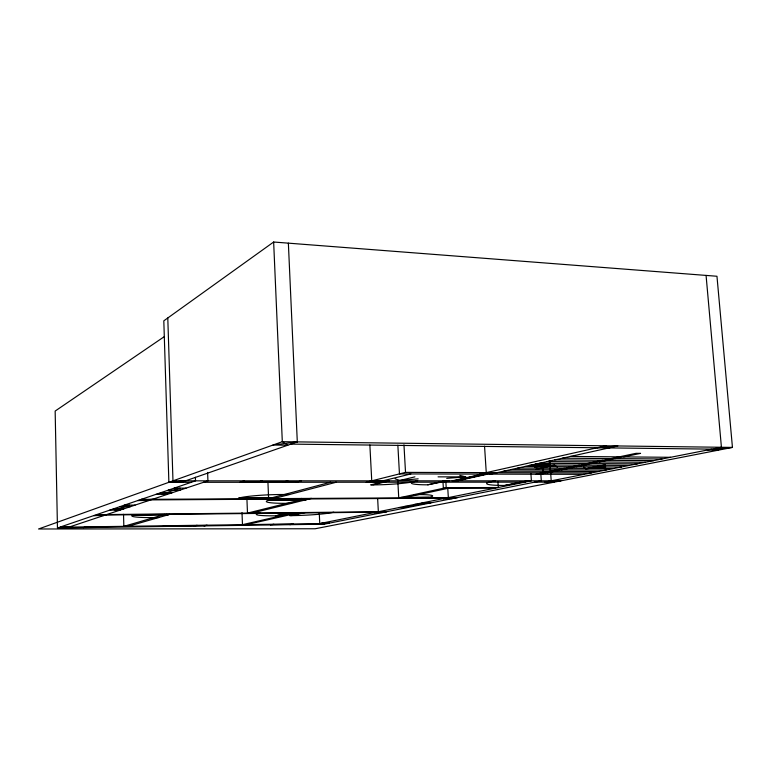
<?xml version="1.0" encoding="UTF-8"?>
<svg xmlns="http://www.w3.org/2000/svg" width="771" height="771" viewBox="0 0 771 771"><rect width="100%" height="100%" fill="white"/><g stroke="black" fill="none" stroke-linecap="round" stroke-linejoin="round"><path stroke-width="1.16" d="M706.072 275.42L721.425 447.267L718.206 450.187L707.277 450.052L732.45 447.411L716.963 276.259L273.647 242.017L163.809 320.832L168.878 482.318L191.256 482.309M164.223 336.686L55.155 411.059L57.459 527.99L324.071 524.193L541.309 480.844L540.722 472.488M288.364 243.154L297.298 441.889L181.349 482.309L172.974 480.844L167.789 317.97M114.995 510.094L129.682 505.14M161.756 494.327L180.106 488.139M83.278 527.624L85.648 526.872M158.643 517.543L153.872 517.601A32.729 2.66 -2.1 0 1 133.181 515.086L169.109 514.536M239.887 482.28L244.513 480.844M105.097 527.316L107.583 526.564M257.456 482.27L262.207 480.844M164.878 514.402L123.842 526.333L123.524 514.315M166.199 514.565L166.825 514.382M128.333 526.275L169.745 514.353M282.822 482.26L287.756 480.844M289.549 494.49L284.248 494.51A31.775 2.891 -2.5 0 0 239.376 497.931L238.557 498.162L276.355 497.95M296.315 482.251L301.345 480.844M162.739 526.487L165.543 525.745M330.566 482.241L268.616 498.654L267.923 481.923M273.242 497.97L272.385 498.191L275.498 498.172M273.792 498.625L336.195 482.241M291.611 503.328L286.696 503.357A35.061 3.103 -2.6 0 1 268.915 500.167L306.222 499.724M175.547 526.314L178.409 525.571M297.057 499.569L301.442 498.461L307.109 499.502L297.057 499.569L311.561 498.403L252.127 513.062M549.231 460.644L549.453 463.843L542.418 465.376L542.938 472.777L405.517 472.382L366.254 482.222L382.801 480.844M194.109 526.044L197.077 525.302M304.294 498.991L247.481 513.11L246.913 498.692M303.215 499.743L304.102 499.521M410.856 473.934L377.241 482.222L371.747 480.844L369.868 445.012M379.428 482.212L385.008 480.844M387.206 480.844L370.697 484.892L372.856 484.882A32.353 3.2 -3 0 0 413.304 481.856L417.631 480.844M204.026 525.899L207.033 525.167M372.856 484.882L389.394 480.844M259.981 512.975L258.14 513.428A31.428 2.486 -2.5 0 0 275.671 515.809L291.004 512.657M395.089 478.82L399.947 480.449L414.923 476.844M275.671 515.809L289.202 512.676M288.971 513.525L292.816 512.638L297.924 513.428L301.808 512.542L288.971 513.525L297.924 513.428M295.071 512.609L242.47 524.665L242.007 512.715M246.633 524.608L299.562 512.57M303.601 512.522L289.809 515.645L291.563 515.626A31.264 2.467 -2.6 0 0 331.732 512.648L333.776 512.214M413.304 481.856A31.852 3.074 -3.2 0 0 427.76 484.814L445.339 480.844M291.563 515.626L305.393 512.503M447.45 480.844L427.76 484.814M443.576 482.183L449.56 480.844M452.191 480.844L482.386 474.098M453.618 480.844L483.86 474.098M454.813 480.844L485.084 474.107M455.825 480.844L486.125 474.107M457.434 480.844L487.783 474.107M270.505 524.955L273.85 524.232M497.902 481.528L498.297 487.532L446.207 487.648L398.742 497.902L397.817 481.152M401.595 497.893L402.597 497.671M536.028 469.25L554.638 465.26L557.452 467.149M403.493 497.873L448.346 488.255M495.146 480.844L488.901 482.164A38.858 3.585 -3.5 0 0 504.726 485.451L529.417 480.844M289.906 524.675L293.346 523.952M536.009 474.223L636.065 453.329L640.566 453.377L540.172 474.232M414.046 494.597L418.875 494.577A28.055 2.419 -3 0 1 429.081 497.314L399.744 497.69M583.502 466.918L585.864 468.758L605.341 464.797M504.726 485.451L527.422 480.844M403.599 507.491L426.43 502.914M721.425 447.267L544.654 482.126L560.989 480.834L172.974 480.844M297.298 441.889L272.992 445.031L287.785 445.204L282.311 441.696L38.55 528.983L315.117 528.761L732.45 447.411L282.311 441.696L273.647 242.017M168.878 482.318L185.541 480.844M534.582 467.043L554.638 465.26M399.947 480.449L418.181 478.839M597.062 447.768L617.831 445.956L490.481 474.117L486.26 472.613L484.554 446.197M585.864 468.758L605.649 467.033M152.427 499.329L137.855 500.543L148.986 500.475L141.228 499.386L457.502 497.565L443.113 498.673L452.23 498.615L448.337 497.623L447.749 488.033M497.131 472.642L479.678 474.088L605.823 445.802L609.003 447.903M106.658 514.565L93.763 515.597L103.883 515.491L96.471 514.671L386.859 511.665L374.07 512.619L382.532 512.522L378.349 511.751L377.655 498.577M446.717 478.348L465.723 476.883L459.795 475.36M69.004 527.104L319.763 523.586L319.252 512.86M84.463 527.248L106.34 526.94M164.136 526.121L205.529 525.533M272.173 524.588L291.621 524.319M289.857 512.917L291.66 512.908M300.642 512.811L302.434 512.792M105.27 515.028L376.2 512.185M133.181 515.086L168.483 514.71M119.688 506.74L130.405 506.663M414.817 504.388L423.674 504.311M113.164 508.976L123.736 508.879M404.611 506.451L413.372 506.374M109.742 510.142L120.228 510.045M399.243 507.53L407.946 507.453M268.915 500.167L305.345 499.936M124.266 505.178L135.079 505.101M421.959 502.943L430.883 502.875M239.376 497.931L277.223 497.729M400.747 497.468L429.081 497.314M150.702 499.897L445.715 498.153M168.396 490.115L180.202 490.077M160.252 492.891L171.875 492.852M155.983 494.356L167.509 494.298M174.13 488.159L186.052 488.13M495.319 488.13L443.364 488.265L442.93 481.085M383.322 481.258L385.519 481.258M445.648 481.249L447.758 481.249M527.47 481.239L529.455 481.239M242.19 481.567L298.82 481.557M203.554 482.299L524.945 482.145M534.804 482.145L554.368 482.126L551.217 480.834L549.762 460.451M438.063 476.844L465.723 476.883M510.778 469.626L557.154 469.809M561.384 469.828L606.141 470.002M503.897 471.148L549.983 471.303M554.195 471.322L598.691 471.466M547.131 472.787L591.367 472.912M584.158 474.338L399.455 473.905L397.855 445.195M529.504 465.298L542.418 465.376M524.916 466.503L571.851 466.734M576.139 466.763L621.416 466.985M517.784 468.074L564.439 468.286M568.699 468.305L613.716 468.508M547.073 461.598L594.894 461.925M599.26 461.954L645.337 462.272M539.555 463.265L587.078 463.554M591.415 463.583L637.232 463.872M535.286 463.756L549.453 463.843M532.173 464.894L579.397 465.164M583.714 465.183L629.252 465.443M570.473 456.422L619.19 456.856M623.643 456.895L670.548 457.299M562.531 458.186L610.95 458.572M615.364 458.61L661.99 458.986M554.735 459.911L602.845 460.268M607.24 460.297L653.596 460.644M290.918 444.106L711.941 449.136M324.071 524.193L321.555 523.22L329.487 523.104L316.197 524.299L531.402 480.844L530.911 473.664M445.84 481.644L446.207 487.648M403.965 444.848L405.517 472.382M207.621 472.43L207.919 480.844L66.73 527.865L60.803 526.853L70.151 526.718L57.459 527.99L195.526 480.844L195.4 477.249M240.388 524.694L237.198 525.427L248.715 524.579L245.486 525.311L240.388 524.694"/></g></svg>
